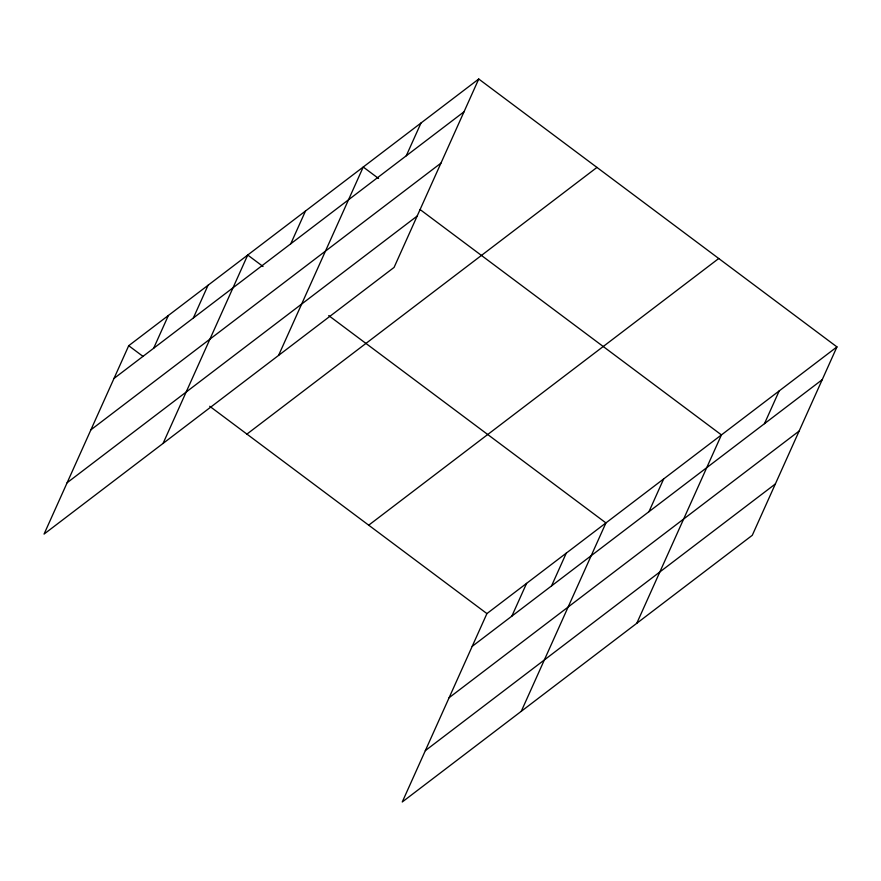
<?xml version="1.0" encoding="UTF-8"?>
<svg xmlns="http://www.w3.org/2000/svg" width="881" height="881" viewBox="0 0 881 881"><rect width="100%" height="100%" fill="white"/><g stroke="black" fill="none" stroke-linecap="round" stroke-linejoin="round"><path stroke-width="1.32" d="M478.746 79.015L128.714 345.704L44.05 534.095L394.082 267.406L478.746 79.015L836.95 346.905L752.286 535.296L402.254 801.985L486.918 613.594L836.95 346.905M153.657 348.237L168.381 315.475M193.335 318.019L208.059 285.257M163.062 443.418L247.726 255.027L263.045 266.491M290.752 243.795L305.487 211.022M278.572 355.417L363.236 167.027L378.555 178.48M406.262 155.783L420.997 123.021M511.861 616.127L526.585 583.365M551.539 585.909L566.263 553.147M521.266 711.308L605.93 522.918L328.723 315.596M648.956 511.685L663.679 478.912M636.776 623.308L721.44 434.917L420.149 209.59M764.466 423.673L779.189 390.911M113.99 378.467L464.023 111.788M90.908 429.818L440.94 163.139M67.132 482.733L417.165 216.054M246.922 434.102L596.955 167.423M368.71 525.186L718.742 258.507M472.194 646.357L822.226 379.678M449.112 697.708L799.144 431.029M425.336 750.623L775.368 483.944M128.714 345.704L142.942 356.342M209.711 406.273L486.918 613.594"/></g></svg>
